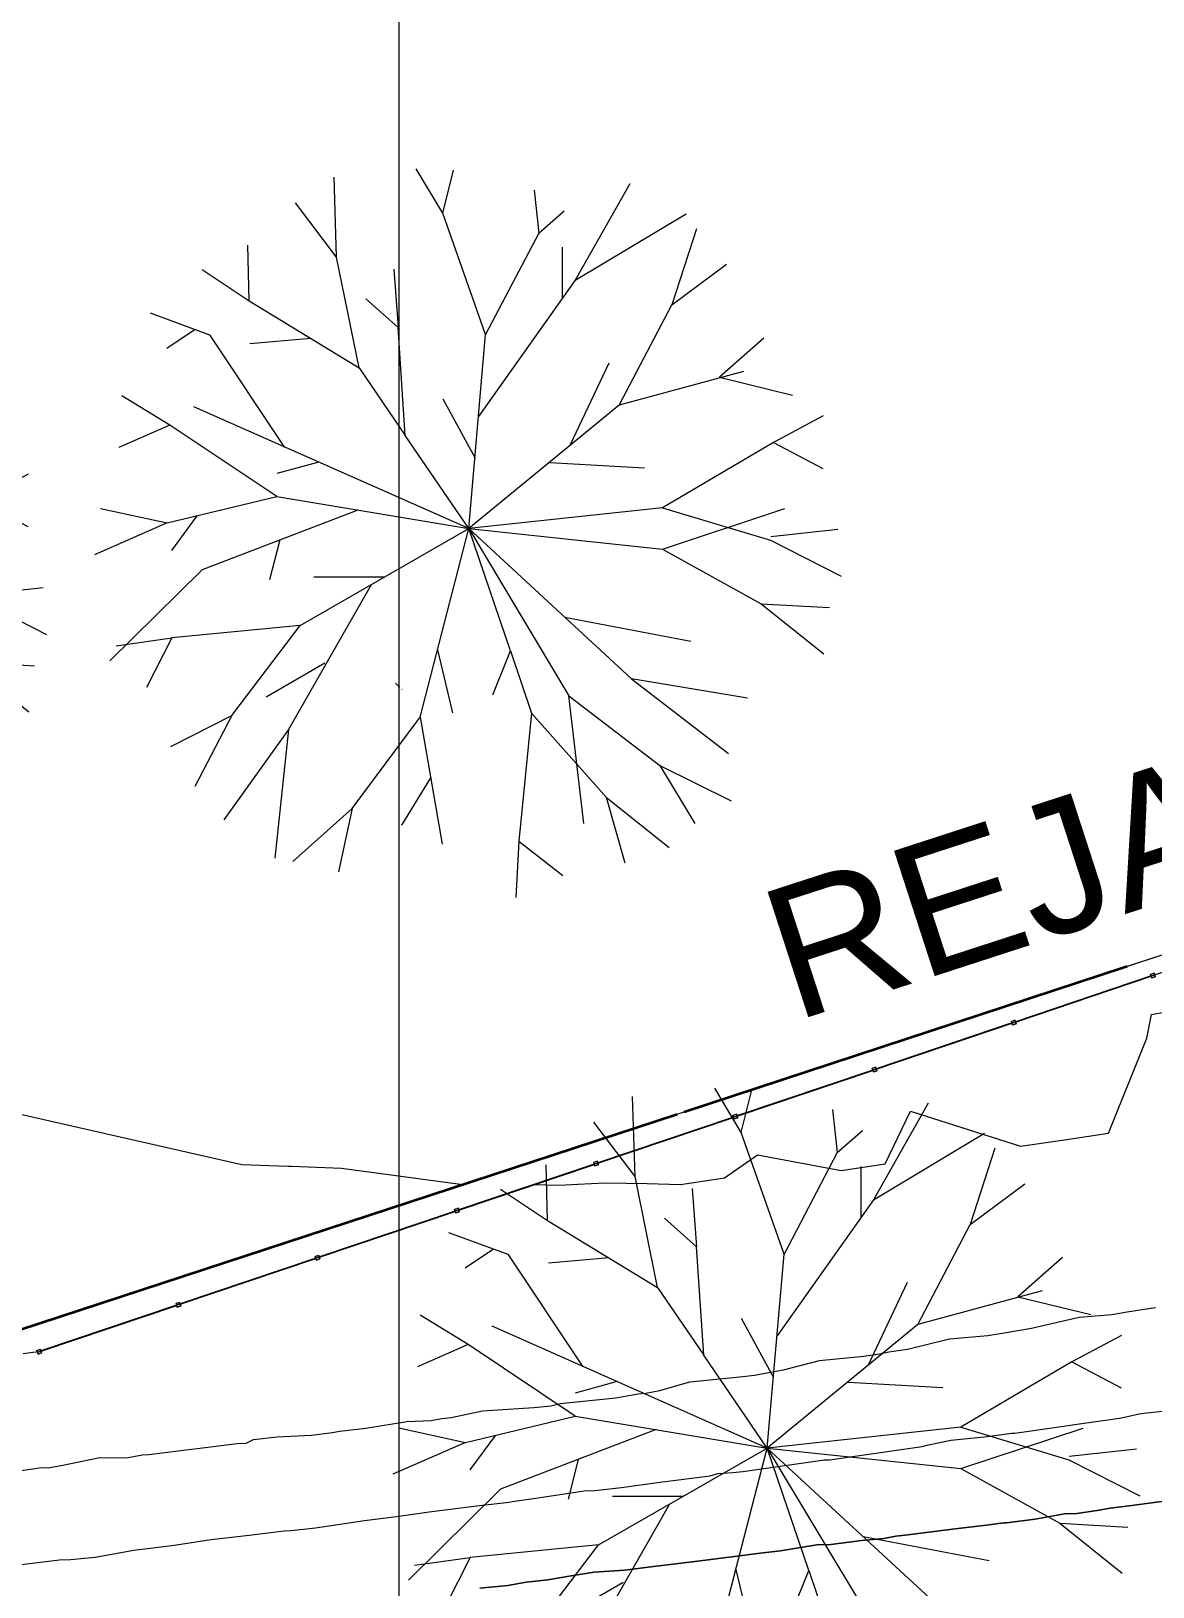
# Model space of a CAD drawing. Header units: metres. Extents: x -207 to 292, y -187 to 169.
# Drawn here: x 44.74 to 60.01, y -152.54 to -131.38 of the extents above; entities that cross this region are included whole.
import ezdxf

# ---------------------------------------------------------------- set-up
doc = ezdxf.new("R2010")
doc.units = ezdxf.units.M
doc.linetypes.add('IMPORT-IMPORT-LÍMITE2 _2_', pattern=[36.83, 6.35, -2.54, 0, -2.54, 25.4, 0, 0, 0])
for name, color, linetype, lineweight in [('A-GLAZ-CWMG', 7, 'Continuous', 9), ('ACHURADO', 7, 'Continuous', 9), ('arboles y arbustos', 7, 'Continuous', 9), ('C-TOPO', 7, 'Continuous', 9), ('C-TOPO-MAJR', 7, 'Continuous', 35), ('grilla', 7, 'Continuous', 9), ('linea propiedad', 7, 'IMPORT-IMPORT-LÍMITE2 _2_', 35)]:
    doc.layers.add(name, color=color, linetype=linetype, lineweight=lineweight)
doc.layers.add('PR10-ARQ-PL-001-Emplazamiento-C-1_dwg', color=7, linetype='Continuous', lineweight=9, true_color=0x767676)
doc.layers.add('TEXTO', color=5, linetype='Continuous', lineweight=9, true_color=0x0000ff)
doc.styles.add('Arial', font='arial.ttf', dxfattribs={"height": 1.792988})

# ---------------------------------------------------------------- blocks, each defined once
blk = doc.blocks.new('PR10-ARQ-PL-001-Emplazamiento-C-1_dwg_Quad Corner Mullion - 50x50 mm-517354-PLANTA EMPLAZAMIENTO-674654-PLANTA EMPLAZAMIENTO ACTUALIZADO')
at = {"layer": 'A-GLAZ-CWMG', "flags": 128}
blk.add_lwpolyline([(0.025, 0.025), (0.025, -0.025), (-0.025, -0.025), (-0.025, 0.025)], close=True, dxfattribs=at)
blk = doc.blocks.new('PR10-ARQ-PL-001-Emplazamiento-C-1_dwg_Circular Mullion - 5mm-517344-PLANTA EMPLAZAMIENTO-674655-PLANTA EMPLAZAMIENTO ACTUALIZADO')
at = {"layer": 'A-GLAZ-CWMG', "flags": 128}
for points in [[(-84.442, 139.656), (-83.711, 141.464), (-83.713, 141.465), (-83.716, 141.466), (-84.446, 139.658), (-84.444, 139.657)], [(-84.444, 139.657), (-83.713, 141.465)]]:
    blk.add_lwpolyline(points, close=True, dxfattribs=at)
blk = doc.blocks.new('PR10-ARQ-PL-001-Emplazamiento-C-1_dwg_Rectangular Mullion - 50 x 50 mm-517346-PLANTA EMPLAZAMIENTO-674657-PLANTA EMPLAZAMIENTO ACTUALIZADO')
at = {"layer": 'A-GLAZ-CWMG', "flags": 128}
blk.add_lwpolyline([(0.025, 0.025), (-0.025, 0.025), (-0.025, -0.025), (0.025, -0.025)], close=True, dxfattribs=at)
blk = doc.blocks.new('PR10-ARQ-PL-001-Emplazamiento-C-1_dwg_Rectangular Mullion - 50 x 50 mm-517357-PLANTA EMPLAZAMIENTO-674659-PLANTA EMPLAZAMIENTO ACTUALIZADO')
at = {"layer": 'A-GLAZ-CWMG', "flags": 128}
blk.add_lwpolyline([(0.025, 0.025), (0.025, -0.025), (-0.025, -0.025), (-0.025, 0.025)], close=True, dxfattribs=at)
blk = doc.blocks.new('PR10-ARQ-PL-001-Emplazamiento-C-1_dwg_Quad Corner Mullion - 50x50 mm-517356-PLANTA EMPLAZAMIENTO-674660-PLANTA EMPLAZAMIENTO ACTUALIZADO')
at = {"layer": 'A-GLAZ-CWMG', "flags": 128}
blk.add_lwpolyline([(0.025, 0.025), (-0.025, 0.025), (-0.025, -0.025), (0.025, -0.025)], close=True, dxfattribs=at)
blk = doc.blocks.new('PR10-ARQ-PL-001-Emplazamiento-C-1_dwg_PR10-ARQ-PL-001-Emplazamiento-WIP-A_dwg_arbolito2-671575-PLANTA EMPLAZAMIENTO-674710-PLANTA EMPLAZAMIENTO ACTUALIZADO')
at = {"layer": 'arboles y arbustos'}
for p, q in [((79, 3660), (-283, 4264)), ((-1368, 3061), (-1929, 3801)), ((3531, 3446), (3194, 2410)), ((1704, 3199), (1704, 2495)), ((1878, 2746), (565, 895)), ((-3295, 2076), (-3678, 1817)), ((-2547, 1888), (-1721, 1960)), ((2336, 1620), (1807, 496)), ((76, 1135), (516, 326)), ((-3637, 777), (-4331, 473)), ((-1609, 271), (-2183, 115)), ((2821, 188), (1534, 261)), ((3068, -911), (4732, -361)), ((-3676, -555), (-4665, -988)), ((-3269, -458), (-3616, -929)), ((-2140, -787), (-2280, -1329)), ((5457, -647), (4542, -746)), ((-716, -1292), (-1676, -1292)), ((4413, -1655), (5341, -1707)), ((1739, -1838), (3454, -2164)), ((-4369, -2226), (-3610, -2120)), ((6, -2283), (211, -3139)), ((-2328, -2920), (-1527, -2458)), ((-2796, -3175), (-3300, -4141)), ((-2023, -3367), (-2208, -5117)), ((3034, -3854), (4001, -4335)), ((-482, -4668), (-87, -4026)), ((-1156, -4443), (-1342, -5303)), ((1114, -4886), (1071, -5652))]:
    blk.add_line(p, q, dxfattribs=at)
at = {"layer": 'arboles y arbustos', "flags": 128}
for points in [[(1385, 3388), (661, 2007), (79, 3660), (221, 4243)], [(-2560, 2465), (-1063, 1554), (-1368, 3061), (-1401, 4150)], [(2623, 4059), (1878, 2746), (3390, 3652)], [(1322, 3974), (1385, 3388), (1728, 3690)], [(-3197, 2891), (-2560, 2465), (-2576, 3223)], [(4172, 1505), (2480, 1049), (3194, 2410), (3940, 2964)], [(-589, 2897), (-531, 2106), (-968, 2495)], [(-3908, 2302), (-3099, 2004), (-2078, 473)], [(-1063, 1554), (-433, 633), (-531, 2106)], [(2480, 1049), (433, -633), (661, 2007)], [(4449, 1960), (3842, 1426), (4838, 1183)], [(-4583, -358), (-3676, -555), (-2181, -197), (-3637, 777), (-4292, 1176)], [(-2181, -197), (433, -633), (-3312, 1026)], [(5254, 901), (4577, 540), (5249, 185)], [(-1866, -1951), (433, -633), (-433, 633)], [(4577, 540), (3067, -348), (433, -633), (2646, -2675)], [(-1080, -381), (-3199, -1193), (-4453, -2432)], [(3067, -348), (4539, -791), (5502, -1281)], [(-230, -3198), (433, -633), (1795, -2906)], [(997, -2297), (433, -633), (3068, -911), (4413, -1655), (5264, -2335)], [(-898, -1396), (-2023, -3367), (-2901, -4596)], [(-3623, -3597), (-2796, -3175), (-1866, -1951), (-3610, -2120), (-3954, -2795)], [(757, -2895), (997, -2297), (1284, -3142)], [(4224, -2938), (2646, -2675), (3965, -3695)], [(1996, -4647), (1795, -2906), (3034, -3854), (3507, -4643)], [(2305, -4291), (1284, -3142), (1114, -4886), (1710, -5354)], [(-1963, -5161), (-1156, -4443), (-230, -3198), (68, -4925)], [(2561, -5184), (2305, -4291), (3157, -4971)]]:
    blk.add_lwpolyline(points, dxfattribs=at)
blk = doc.blocks.new('PR10-ARQ-PL-001-Emplazamiento-C-1_dwg-674643-PLANTA EMPLAZAMIENTO ACTUALIZADO')
at = {"layer": 'ACHURADO'}
h = blk.add_hatch(dxfattribs=at)
h.set_pattern_fill('FP_1', color=256, style=0, pattern_type=2)
h.set_pattern_definition([(90, (-655750.258, -5498481.082), (-3.592, 3.592), [0.9525, -6.232]), (45, (-655750.258, -5498481.082), (-3.5921024484, 3.5921024484), [0.9525, -4.127]), (135, (-655750.258, -5498481.082), (-3.5921024484, -3.5921024484), [0.9525, -4.127])])
h.paths.add_polyline_path([(15.217, -149.909), (15.143, -149.871), (15.106, -149.875)])
h.paths.add_polyline_path([(-0.749, -148.458), (-0.823, -148.421), (-0.86, -148.425)])
h.paths.add_polyline_path([(26.48, -147.805), (26.595, -147.76), (26.556, -147.729)])
h.paths.add_polyline_path([(14.502, -147.706), (14.54, -147.696), (14.519, -147.691)])
h.paths.add_polyline_path([(34.218, -147.403), (34.144, -147.365), (34.107, -147.369)])
h.paths.add_polyline_path([(26.003, -147.167), (27.498, -146.809), (26.499, -146.141), (25.731, -146.395), (25.768, -146.406), (25.729, -147.107)])
h.paths.add_polyline_path([(27.605, -146.134), (27.915, -146.382), (28.07, -146.34)])
h.paths.add_polyline_path([(26.498, -144.578), (26.629, -145.702), (27.59, -146.122), (26.579, -144.608)])
h.paths.add_polyline_path([(20.043, -143.819), (19.213, -143.313), (19.209, -143.146), (18.022, -142.948), (19.238, -143.89)])
h.paths.add_polyline_path([(22.205, -146.411), (23.294, -145.517), (24.617, -145.592), (24.458, -144.674), (25.787, -144.316), (26.498, -144.578), (26.459, -144.242), (25.098, -141.969), (23.948, -142.628), (23.033, -142.628), (23.158, -142.39), (23.105, -141.901), (21.466, -142.529), (20.172, -143.807), (20.043, -143.819), (20.709, -144.224), (21.339, -145.145), (21.316, -144.793), (21.797, -144.548), (22.288, -145.452)])
h.paths.add_polyline_path([(33.503, -145.2), (33.541, -145.19), (33.52, -145.185)])
h.paths.add_polyline_path([(25.949, -144.479), (25.932, -144.43), (25.898, -144.421)])
h.paths.add_polyline_path([(23.37, -143.428), (23.567, -143.082), (23.65, -143.033)])
h.paths.add_polyline_path([(23.09, -143.822), (23.37, -143.428), (23.171, -143.775)])
h.paths.add_polyline_path([(21.241, -143.672), (21.004, -143.461), (21.224, -143.44)])
h.paths.add_polyline_path([(43.366, -143.344), (43.292, -143.307), (43.255, -143.311)])
h.paths.add_polyline_path([(42.947, -143.218), (54.691, -138.269), (54.222, -138.128), (44.657, -142.446)])
h.paths.add_polyline_path([(39.26, -143.186), (42.032, -142.82), (41.748, -140.663), (39.876, -138.936), (41.238, -141.209), (41.37, -142.349), (40.345, -142.294)])
h.paths.add_polyline_path([(39.26, -143.186), (39.876, -138.936), (39.213, -141.501), (39.06, -141.707), (39.341, -142.242), (39.336, -142.294)])
h.paths.add_polyline_path([(39.26, -143.186), (38.827, -138.761), (36.423, -141.592), (37.673, -142.294)])
h.paths.add_polyline_path([(42.785, -143.169), (54.802, -138.303), (54.729, -138.265), (44.657, -142.401)])
h.paths.add_polyline_path([(38.276, -140.172), (38.234, -139.595), (38.605, -139.595)])
h.paths.add_polyline_path([(38.394, -141.92), (37.785, -141.03), (38.276, -140.172)])
h.paths.add_polyline_path([(19.915, -141.065), (19.841, -141.028), (19.804, -141.032)])
h.paths.add_polyline_path([(11.337, -140.988), (115.539, -106.72), (115.07, -106.579), (16.674, -139.218)])
h.paths.add_polyline_path([(11.7, -140.829), (115.65, -106.754), (115.577, -106.716), (16.674, -139.195)])
h.paths.add_polyline_path([(11.7, -140.829), (115.539, -106.72), (115.07, -106.579), (16.674, -139.181)])
h.paths.add_polyline_path([(37.577, -140.254), (37.606, -140.217), (37.609, -140.236)])
h.paths.add_polyline_path([(2.231, -139.793), (2.268, -139.783), (2.248, -139.778)])
h.paths.add_polyline_path([(43.982, -139.094), (43.909, -139.057), (43.871, -139.061)])
h.paths.add_polyline_path([(19.2, -138.863), (19.238, -138.853), (19.217, -138.848)])
h.paths.add_polyline_path([(43.268, -136.892), (43.305, -136.882), (43.285, -136.877)])
at = {"layer": 'C-TOPO', "flags": 128}
for points in [[(44.566, -149.053), (44.945, -148.929), (46.325, -148.476), (47.807, -147.99), (47.968, -147.937), (49.429, -147.458), (51.016, -146.937), (51.417, -146.805), (52.04, -146.601), (53.572, -146.098), (53.73, -146.046), (56.155, -145.25), (58.787, -144.387), (59.343, -144.204), (66.229, -141.945)], [(66.154, -142.151), (59.716, -144.324), (59.563, -144.376), (59.43, -144.421), (59.277, -144.473), (58.798, -144.634), (56.575, -145.385), (56.249, -145.495), (56.13, -145.535), (54.299, -146.153), (53.946, -146.272), (53.663, -146.368), (53.592, -146.392), (52.917, -146.62), (52.301, -146.828), (51.957, -146.944), (51.49, -147.102), (51.192, -147.202), (50.535, -147.424), (49.636, -147.728), (49.182, -147.881), (48.062, -148.259), (47.97, -148.29), (47.398, -148.483), (46.504, -148.785), (45.696, -149.058), (45.114, -149.255), (44.847, -149.345), (44.758, -149.357), (44.627, -149.375)]]:
    blk.add_lwpolyline(points, dxfattribs=at)
at = {"layer": 'C-TOPO-MAJR', "color": 1, "lineweight": 9, "true_color": 0xff0000, "flags": 128}
for points in [[(60.229, -151.368), (59.683, -151.443), (59.423, -151.475), (59.249, -151.505), (58.972, -151.545), (58.803, -151.549), (58.405, -151.622), (58.013, -151.673), (57.987, -151.674), (57.907, -151.681), (57.778, -151.7), (57.28, -151.759), (56.672, -151.837), (56.507, -151.855), (56.346, -151.886), (56.045, -151.915), (55.588, -151.973), (55.46, -151.969), (54.939, -152.052), (54.66, -152.085), (54.312, -152.13), (53.845, -152.19), (53.514, -152.232), (53.207, -152.267), (52.888, -152.309), (52.813, -152.315), (52.403, -152.343), (52.117, -152.39), (51.771, -152.449), (51.474, -152.482), (51.228, -152.525), (50.846, -152.56)], [(44.405, -150.986), (44.762, -150.939), (44.872, -150.918), (44.967, -150.924), (45.146, -150.895), (45.674, -150.784), (46.034, -150.787), (46.249, -150.749), (46.339, -150.743), (47.543, -150.595), (47.663, -150.587), (47.762, -150.539), (48.088, -150.505), (48.552, -150.478), (48.837, -150.445), (48.933, -150.424), (49.292, -150.387), (49.849, -150.294), (50.181, -150.279), (50.324, -150.252), (50.456, -150.24), (50.883, -150.148), (51.581, -150.103), (51.81, -150.079), (51.936, -150.049), (52.698, -149.97), (53, -149.919), (53.105, -149.908), (53.293, -149.874), (53.703, -149.756), (54.385, -149.688), (54.585, -149.662), (54.803, -149.621), (54.98, -149.591), (55.47, -149.462), (56.072, -149.405), (56.284, -149.374), (56.411, -149.347), (56.667, -149.308), (57.238, -149.168), (57.76, -149.122), (57.983, -149.086), (58.354, -149.025), (59.005, -148.875), (59.447, -148.839), (59.682, -148.798), (60.042, -148.743)], [(44.565, -152.246), (45.123, -152.176), (45.274, -152.172), (45.608, -152.141), (46.134, -152.044), (46.653, -151.98), (46.685, -151.975), (47.186, -151.902), (47.704, -151.842), (48.183, -151.783), (48.278, -151.778), (48.608, -151.739), (49.273, -151.64), (49.712, -151.586), (50.157, -151.523), (50.842, -151.437), (51.242, -151.39), (51.283, -151.384), (51.608, -151.337), (52.265, -151.237), (52.412, -151.235), (52.772, -151.193), (53.296, -151.119), (53.981, -151.033), (54.085, -151.004), (54.288, -150.989), (54.425, -150.974), (55.535, -150.814), (55.605, -150.814), (56.643, -150.664), (56.867, -150.633), (56.934, -150.617), (57.257, -150.55), (57.753, -150.499), (58.081, -150.451), (58.129, -150.452), (59.167, -150.302), (59.391, -150.271), (59.581, -150.244), (59.82, -150.191), (59.925, -150.177), (60.4, -150.126)], [(51.58, -147.071), (51.924, -147.079), (52.178, -147.065), (52.552, -147.046), (53.124, -147.058), (53.574, -147.068), (54.174, -146.978), (54.625, -146.664), (55.763, -146.877), (56.363, -146.787), (56.709, -146.072), (58.205, -146.55), (58.805, -146.46), (59.404, -146.369), (59.922, -145.079), (59.989, -144.756), (60.193, -144.721)], [(13.956, -135.034), (14.187, -135.558), (15.036, -135.917), (15.944, -136.591), (16.78, -137.257), (18.002, -138.411), (19.513, -139.322), (20.708, -139.733), (23.083, -140.7), (24.586, -141.099), (26.088, -141.498), (26.63, -136.879), (32.462, -143.394), (33.514, -143.72), (34.566, -144.046), (35.792, -144.373), (40.9, -145.324), (42.126, -145.652), (43.43, -145.849), (47.605, -146.795), (48.232, -146.819), (48.282, -146.821), (48.96, -146.847), (50.612, -147.069)]]:
    blk.add_lwpolyline(points, dxfattribs=at)
at = {"layer": 'grilla'}
blk.add_line((49.742, 166.258), (49.742, -186.737), dxfattribs=at)
at = {"layer": 'linea propiedad', "flags": 128}
blk.add_lwpolyline([(-54.042, -143.793), (-38.598, -151.641), (-10.751, -156.968), (44.566, -149.053), (79.439, -137.61), (80.625, -135.045), (148.868, -121.367), (151.509, -116.902), (163.851, -37.257), (170.315, -18.175), (141.974, -4.208)], dxfattribs=at)
at = {"xscale": 0.001, "yscale": 0.001, "zscale": 0.001}
for p in [(50.263, -137.512), (39.443, -138.303), (54.325, -150.023)]:
    blk.add_blockref('PR10-ARQ-PL-001-Emplazamiento-C-1_dwg_PR10-ARQ-PL-001-Emplazamiento-WIP-A_dwg_arbolito2-671575-PLANTA EMPLAZAMIENTO-674710-PLANTA EMPLAZAMIENTO ACTUALIZADO', p, dxfattribs=at)
for name, p, rotation in [('PR10-ARQ-PL-001-Emplazamiento-C-1_dwg_Circular Mullion - 5mm-517344-PLANTA EMPLAZAMIENTO-674655-PLANTA EMPLAZAMIENTO ACTUALIZADO', (110.913, 10.818), 130.6569062196435), ('PR10-ARQ-PL-001-Emplazamiento-C-1_dwg_Circular Mullion - 5mm-517344-PLANTA EMPLAZAMIENTO-674655-PLANTA EMPLAZAMIENTO ACTUALIZADO', (110.913, 10.818), 130.6569062196435), ('PR10-ARQ-PL-001-Emplazamiento-C-1_dwg_Circular Mullion - 5mm-517344-PLANTA EMPLAZAMIENTO-674655-PLANTA EMPLAZAMIENTO ACTUALIZADO', (110.913, 10.818), 130.6569062196435), ('PR10-ARQ-PL-001-Emplazamiento-C-1_dwg_Circular Mullion - 5mm-517344-PLANTA EMPLAZAMIENTO-674655-PLANTA EMPLAZAMIENTO ACTUALIZADO', (109.018, 10.178), 130.6569062196435), ('PR10-ARQ-PL-001-Emplazamiento-C-1_dwg_Circular Mullion - 5mm-517344-PLANTA EMPLAZAMIENTO-674655-PLANTA EMPLAZAMIENTO ACTUALIZADO', (109.018, 10.178), 130.6569062196435), ('PR10-ARQ-PL-001-Emplazamiento-C-1_dwg_Circular Mullion - 5mm-517344-PLANTA EMPLAZAMIENTO-674655-PLANTA EMPLAZAMIENTO ACTUALIZADO', (109.018, 10.178), 130.6569062196435), ('PR10-ARQ-PL-001-Emplazamiento-C-1_dwg_Circular Mullion - 5mm-517344-PLANTA EMPLAZAMIENTO-674655-PLANTA EMPLAZAMIENTO ACTUALIZADO', (107.123, 9.538), 130.6569062196435), ('PR10-ARQ-PL-001-Emplazamiento-C-1_dwg_Circular Mullion - 5mm-517344-PLANTA EMPLAZAMIENTO-674655-PLANTA EMPLAZAMIENTO ACTUALIZADO', (107.123, 9.538), 130.6569062196435), ('PR10-ARQ-PL-001-Emplazamiento-C-1_dwg_Circular Mullion - 5mm-517344-PLANTA EMPLAZAMIENTO-674655-PLANTA EMPLAZAMIENTO ACTUALIZADO', (107.123, 9.538), 130.6569062196435), ('PR10-ARQ-PL-001-Emplazamiento-C-1_dwg_Circular Mullion - 5mm-517344-PLANTA EMPLAZAMIENTO-674655-PLANTA EMPLAZAMIENTO ACTUALIZADO', (105.228, 8.898), 130.6569062196435), ('PR10-ARQ-PL-001-Emplazamiento-C-1_dwg_Circular Mullion - 5mm-517344-PLANTA EMPLAZAMIENTO-674655-PLANTA EMPLAZAMIENTO ACTUALIZADO', (105.228, 8.898), 130.6569062196435), ('PR10-ARQ-PL-001-Emplazamiento-C-1_dwg_Circular Mullion - 5mm-517344-PLANTA EMPLAZAMIENTO-674655-PLANTA EMPLAZAMIENTO ACTUALIZADO', (105.228, 8.898), 130.6569062196436), ('PR10-ARQ-PL-001-Emplazamiento-C-1_dwg_Circular Mullion - 5mm-517344-PLANTA EMPLAZAMIENTO-674655-PLANTA EMPLAZAMIENTO ACTUALIZADO', (103.333, 8.258), 130.656906219644), ('PR10-ARQ-PL-001-Emplazamiento-C-1_dwg_Circular Mullion - 5mm-517344-PLANTA EMPLAZAMIENTO-674655-PLANTA EMPLAZAMIENTO ACTUALIZADO', (103.333, 8.258), 130.656906219644), ('PR10-ARQ-PL-001-Emplazamiento-C-1_dwg_Circular Mullion - 5mm-517344-PLANTA EMPLAZAMIENTO-674655-PLANTA EMPLAZAMIENTO ACTUALIZADO', (103.333, 8.258), 130.6569062196439), ('PR10-ARQ-PL-001-Emplazamiento-C-1_dwg_Circular Mullion - 5mm-517344-PLANTA EMPLAZAMIENTO-674655-PLANTA EMPLAZAMIENTO ACTUALIZADO', (101.438, 7.619), 130.6569062196435), ('PR10-ARQ-PL-001-Emplazamiento-C-1_dwg_Circular Mullion - 5mm-517344-PLANTA EMPLAZAMIENTO-674655-PLANTA EMPLAZAMIENTO ACTUALIZADO', (101.438, 7.619), 130.6569062196435), ('PR10-ARQ-PL-001-Emplazamiento-C-1_dwg_Circular Mullion - 5mm-517344-PLANTA EMPLAZAMIENTO-674655-PLANTA EMPLAZAMIENTO ACTUALIZADO', (101.438, 7.619), 130.6569062196435), ('PR10-ARQ-PL-001-Emplazamiento-C-1_dwg_Circular Mullion - 5mm-517344-PLANTA EMPLAZAMIENTO-674655-PLANTA EMPLAZAMIENTO ACTUALIZADO', (99.543, 6.979), 130.6569062196435), ('PR10-ARQ-PL-001-Emplazamiento-C-1_dwg_Circular Mullion - 5mm-517344-PLANTA EMPLAZAMIENTO-674655-PLANTA EMPLAZAMIENTO ACTUALIZADO', (99.543, 6.979), 130.6569062196435), ('PR10-ARQ-PL-001-Emplazamiento-C-1_dwg_Circular Mullion - 5mm-517344-PLANTA EMPLAZAMIENTO-674655-PLANTA EMPLAZAMIENTO ACTUALIZADO', (99.543, 6.979), 130.6569062196435), ('PR10-ARQ-PL-001-Emplazamiento-C-1_dwg_Circular Mullion - 5mm-517344-PLANTA EMPLAZAMIENTO-674655-PLANTA EMPLAZAMIENTO ACTUALIZADO', (97.648, 6.339), 130.6569062196437), ('PR10-ARQ-PL-001-Emplazamiento-C-1_dwg_Circular Mullion - 5mm-517344-PLANTA EMPLAZAMIENTO-674655-PLANTA EMPLAZAMIENTO ACTUALIZADO', (97.648, 6.339), 130.6569062196437), ('PR10-ARQ-PL-001-Emplazamiento-C-1_dwg_Circular Mullion - 5mm-517344-PLANTA EMPLAZAMIENTO-674655-PLANTA EMPLAZAMIENTO ACTUALIZADO', (97.648, 6.339), 130.6569062196437), ('PR10-ARQ-PL-001-Emplazamiento-C-1_dwg_Quad Corner Mullion - 50x50 mm-517354-PLANTA EMPLAZAMIENTO-674654-PLANTA EMPLAZAMIENTO ACTUALIZADO', (44.847, -149.345), 198.6569062196436), ('PR10-ARQ-PL-001-Emplazamiento-C-1_dwg_Quad Corner Mullion - 50x50 mm-517356-PLANTA EMPLAZAMIENTO-674660-PLANTA EMPLAZAMIENTO ACTUALIZADO', (44.847, -149.345), 198.6569062196436)]:
    blk.add_blockref(name, p, dxfattribs=dict(rotation=rotation))
at = {"extrusion": (0, 0, -1), "rotation": 161.3430937803564}
for name, p in [('PR10-ARQ-PL-001-Emplazamiento-C-1_dwg_Rectangular Mullion - 50 x 50 mm-517346-PLANTA EMPLAZAMIENTO-674657-PLANTA EMPLAZAMIENTO ACTUALIZADO', (-60.007, -144.226)), ('PR10-ARQ-PL-001-Emplazamiento-C-1_dwg_Rectangular Mullion - 50 x 50 mm-517357-PLANTA EMPLAZAMIENTO-674659-PLANTA EMPLAZAMIENTO ACTUALIZADO', (-60.007, -144.226)), ('PR10-ARQ-PL-001-Emplazamiento-C-1_dwg_Rectangular Mullion - 50 x 50 mm-517346-PLANTA EMPLAZAMIENTO-674657-PLANTA EMPLAZAMIENTO ACTUALIZADO', (-58.112, -144.866)), ('PR10-ARQ-PL-001-Emplazamiento-C-1_dwg_Rectangular Mullion - 50 x 50 mm-517357-PLANTA EMPLAZAMIENTO-674659-PLANTA EMPLAZAMIENTO ACTUALIZADO', (-58.112, -144.866)), ('PR10-ARQ-PL-001-Emplazamiento-C-1_dwg_Rectangular Mullion - 50 x 50 mm-517346-PLANTA EMPLAZAMIENTO-674657-PLANTA EMPLAZAMIENTO ACTUALIZADO', (-56.217, -145.506)), ('PR10-ARQ-PL-001-Emplazamiento-C-1_dwg_Rectangular Mullion - 50 x 50 mm-517357-PLANTA EMPLAZAMIENTO-674659-PLANTA EMPLAZAMIENTO ACTUALIZADO', (-56.217, -145.506)), ('PR10-ARQ-PL-001-Emplazamiento-C-1_dwg_Rectangular Mullion - 50 x 50 mm-517346-PLANTA EMPLAZAMIENTO-674657-PLANTA EMPLAZAMIENTO ACTUALIZADO', (-54.322, -146.146)), ('PR10-ARQ-PL-001-Emplazamiento-C-1_dwg_Rectangular Mullion - 50 x 50 mm-517357-PLANTA EMPLAZAMIENTO-674659-PLANTA EMPLAZAMIENTO ACTUALIZADO', (-54.322, -146.146)), ('PR10-ARQ-PL-001-Emplazamiento-C-1_dwg_Rectangular Mullion - 50 x 50 mm-517346-PLANTA EMPLAZAMIENTO-674657-PLANTA EMPLAZAMIENTO ACTUALIZADO', (-52.427, -146.785)), ('PR10-ARQ-PL-001-Emplazamiento-C-1_dwg_Rectangular Mullion - 50 x 50 mm-517357-PLANTA EMPLAZAMIENTO-674659-PLANTA EMPLAZAMIENTO ACTUALIZADO', (-52.427, -146.785)), ('PR10-ARQ-PL-001-Emplazamiento-C-1_dwg_Rectangular Mullion - 50 x 50 mm-517346-PLANTA EMPLAZAMIENTO-674657-PLANTA EMPLAZAMIENTO ACTUALIZADO', (-50.532, -147.425)), ('PR10-ARQ-PL-001-Emplazamiento-C-1_dwg_Rectangular Mullion - 50 x 50 mm-517357-PLANTA EMPLAZAMIENTO-674659-PLANTA EMPLAZAMIENTO ACTUALIZADO', (-50.532, -147.425)), ('PR10-ARQ-PL-001-Emplazamiento-C-1_dwg_Rectangular Mullion - 50 x 50 mm-517346-PLANTA EMPLAZAMIENTO-674657-PLANTA EMPLAZAMIENTO ACTUALIZADO', (-48.637, -148.065)), ('PR10-ARQ-PL-001-Emplazamiento-C-1_dwg_Rectangular Mullion - 50 x 50 mm-517357-PLANTA EMPLAZAMIENTO-674659-PLANTA EMPLAZAMIENTO ACTUALIZADO', (-48.637, -148.065)), ('PR10-ARQ-PL-001-Emplazamiento-C-1_dwg_Rectangular Mullion - 50 x 50 mm-517346-PLANTA EMPLAZAMIENTO-674657-PLANTA EMPLAZAMIENTO ACTUALIZADO', (-46.742, -148.705)), ('PR10-ARQ-PL-001-Emplazamiento-C-1_dwg_Rectangular Mullion - 50 x 50 mm-517357-PLANTA EMPLAZAMIENTO-674659-PLANTA EMPLAZAMIENTO ACTUALIZADO', (-46.742, -148.705))]:
    blk.add_blockref(name, p, dxfattribs=at)
at = {"layer": 'TEXTO', "insert": (54.567, -143.151), "char_height": 1.79299, "width": 24.69657, "attachment_point": 1, "rotation": 17.9981, "line_spacing_factor": 0.941778, "style": 'Arial'}
blk.add_mtext('REJA LIMITE ZONA', dxfattribs=at)
blk = doc.blocks.new('Quad Corner Mullion - 50x50 mm-517354-PLANTA EMPLAZAMIENTO ACTUALIZADO')
at = {"layer": 'A-GLAZ-CWMG'}
for p, q in [((-0.025, -0.025), (-0.025, 0.025)), ((-0.025, 0.025), (0.025, 0.025)), ((0.025, 0.025), (0.025, -0.025)), ((0.025, -0.025), (-0.025, -0.025))]:
    blk.add_line(p, q, dxfattribs=at)
blk = doc.blocks.new('Circular Mullion - 5mm-517344-PLANTA EMPLAZAMIENTO ACTUALIZADO')
at = {"layer": 'A-GLAZ-CWMG'}
for p, q in [((-83.716, 141.466), (-84.446, 139.658)), ((-84.444, 139.657), (-83.713, 141.465)), ((-83.713, 141.465), (-84.444, 139.657)), ((-84.442, 139.656), (-83.711, 141.464)), ((-83.713, 141.465), (-83.716, 141.466)), ((-83.711, 141.464), (-83.713, 141.465)), ((-84.446, 139.658), (-84.444, 139.657)), ((-84.444, 139.657), (-84.442, 139.656))]:
    blk.add_line(p, q, dxfattribs=at)
blk = doc.blocks.new('Rectangular Mullion - 50 x 50 mm-517346-PLANTA EMPLAZAMIENTO ACTUALIZADO')
at = {"layer": 'A-GLAZ-CWMG'}
for p, q in [((0.025, 0.025), (-0.025, 0.025)), ((-0.025, 0.025), (-0.025, -0.025)), ((0.025, -0.025), (0.025, 0.025)), ((-0.025, -0.025), (0.025, -0.025))]:
    blk.add_line(p, q, dxfattribs=at)
blk = doc.blocks.new('Rectangular Mullion - 50 x 50 mm-517357-PLANTA EMPLAZAMIENTO ACTUALIZADO')
at = {"layer": 'A-GLAZ-CWMG'}
for p, q in [((-0.025, -0.025), (-0.025, 0.025)), ((-0.025, 0.025), (0.025, 0.025)), ((0.025, 0.025), (0.025, -0.025)), ((0.025, -0.025), (-0.025, -0.025))]:
    blk.add_line(p, q, dxfattribs=at)
blk = doc.blocks.new('Quad Corner Mullion - 50x50 mm-517356-PLANTA EMPLAZAMIENTO ACTUALIZADO')
at = {"layer": 'A-GLAZ-CWMG'}
for p, q in [((0.025, 0.025), (-0.025, 0.025)), ((-0.025, 0.025), (-0.025, -0.025)), ((0.025, -0.025), (0.025, 0.025)), ((-0.025, -0.025), (0.025, -0.025))]:
    blk.add_line(p, q, dxfattribs=at)

msp = doc.modelspace()

# ---------------------------------------------------------------- linework, layer by layer
at = {"layer": 'C-TOPO'}
for p, q in [((59.343, -144.204), (66.229, -141.945)), ((66.154, -142.151), (59.716, -144.324)), ((58.787, -144.387), (59.343, -144.204)), ((59.716, -144.324), (59.563, -144.376)), ((56.155, -145.25), (58.787, -144.387)), ((59.277, -144.473), (58.798, -144.634)), ((59.43, -144.421), (59.277, -144.473)), ((59.563, -144.376), (59.43, -144.421)), ((58.798, -144.634), (56.575, -145.385)), ((53.73, -146.046), (56.155, -145.25)), ((56.575, -145.385), (56.249, -145.495)), ((56.13, -145.535), (54.299, -146.153)), ((56.249, -145.495), (56.13, -145.535)), ((53.572, -146.098), (53.73, -146.046)), ((52.04, -146.601), (53.572, -146.098)), ((53.946, -146.272), (53.663, -146.368)), ((54.299, -146.153), (53.946, -146.272)), ((53.592, -146.392), (52.917, -146.62)), ((53.663, -146.368), (53.592, -146.392)), ((51.417, -146.805), (52.04, -146.601)), ((52.917, -146.62), (52.301, -146.828)), ((51.016, -146.937), (51.417, -146.805)), ((52.301, -146.828), (51.957, -146.944)), ((49.429, -147.458), (51.016, -146.937)), ((51.49, -147.102), (51.192, -147.202)), ((51.957, -146.944), (51.49, -147.102)), ((51.192, -147.202), (50.535, -147.424)), ((47.968, -147.937), (49.429, -147.458)), ((50.535, -147.424), (49.636, -147.728)), ((49.636, -147.728), (49.182, -147.881)), ((47.807, -147.99), (47.968, -147.937)), ((49.182, -147.881), (48.062, -148.259)), ((46.325, -148.476), (47.807, -147.99)), ((47.97, -148.29), (47.398, -148.483)), ((48.062, -148.259), (47.97, -148.29)), ((44.945, -148.929), (46.325, -148.476)), ((47.398, -148.483), (46.504, -148.785)), ((46.504, -148.785), (45.696, -149.058)), ((44.566, -149.053), (44.945, -148.929)), ((45.696, -149.058), (45.114, -149.255)), ((44.758, -149.357), (44.627, -149.375)), ((44.847, -149.345), (44.758, -149.357)), ((45.114, -149.255), (44.847, -149.345))]:
    msp.add_line(p, q, dxfattribs=at)
at = {"layer": 'C-TOPO-MAJR', "color": 1, "lineweight": 9, "true_color": 0xff0000, "flags": 128}
for points in [[(13.956, -135.034), (14.187, -135.558), (15.036, -135.917), (15.944, -136.591), (16.78, -137.257), (18.002, -138.411), (19.513, -139.322), (20.708, -139.733), (23.083, -140.7), (24.586, -141.099), (26.088, -141.498), (26.63, -136.879), (32.462, -143.394), (33.514, -143.72), (34.566, -144.046), (35.792, -144.373), (40.9, -145.324), (42.126, -145.652), (43.43, -145.849), (47.605, -146.795), (48.232, -146.819), (48.282, -146.821), (48.96, -146.847), (50.612, -147.069)], [(51.58, -147.071), (51.924, -147.079), (52.178, -147.065), (52.552, -147.046), (53.124, -147.058), (53.574, -147.068), (54.174, -146.978), (54.625, -146.664), (55.763, -146.877), (56.363, -146.787), (56.709, -146.072), (58.205, -146.55), (58.805, -146.46), (59.404, -146.369), (59.922, -145.079), (59.989, -144.756), (60.193, -144.721)], [(44.405, -150.986), (44.762, -150.939), (44.872, -150.918), (44.967, -150.924), (45.146, -150.895), (45.674, -150.784), (46.034, -150.787), (46.249, -150.749), (46.339, -150.743), (47.543, -150.595), (47.663, -150.587), (47.762, -150.539), (48.088, -150.505), (48.552, -150.478), (48.837, -150.445), (48.933, -150.424), (49.292, -150.387), (49.849, -150.294), (50.181, -150.279), (50.324, -150.252), (50.456, -150.24), (50.883, -150.148), (51.581, -150.103), (51.81, -150.079), (51.936, -150.049), (52.698, -149.97), (53, -149.919), (53.105, -149.908), (53.293, -149.874), (53.703, -149.756), (54.385, -149.688), (54.585, -149.662), (54.803, -149.621), (54.98, -149.591), (55.47, -149.462), (56.072, -149.405), (56.284, -149.374), (56.411, -149.347), (56.667, -149.308), (57.238, -149.168), (57.76, -149.122), (57.983, -149.086), (58.354, -149.025), (59.005, -148.875), (59.447, -148.839), (59.682, -148.798), (60.042, -148.743)], [(44.565, -152.246), (45.123, -152.176), (45.274, -152.172), (45.608, -152.141), (46.134, -152.044), (46.653, -151.98), (46.685, -151.975), (47.186, -151.902), (47.704, -151.842), (48.183, -151.783), (48.278, -151.778), (48.608, -151.739), (49.273, -151.64), (49.712, -151.586), (50.157, -151.523), (50.842, -151.437), (51.242, -151.39), (51.283, -151.384), (51.608, -151.337), (52.265, -151.237), (52.412, -151.235), (52.772, -151.193), (53.296, -151.119), (53.981, -151.033), (54.085, -151.004), (54.288, -150.989), (54.425, -150.974), (55.535, -150.814), (55.605, -150.814), (56.643, -150.664), (56.867, -150.633), (56.934, -150.617), (57.257, -150.55), (57.753, -150.499), (58.081, -150.451), (58.129, -150.452), (59.167, -150.302), (59.391, -150.271), (59.581, -150.244), (59.82, -150.191), (59.925, -150.177), (60.4, -150.126)], [(50.846, -152.56), (51.228, -152.525), (51.474, -152.482), (51.771, -152.449), (52.117, -152.39), (52.403, -152.343), (52.813, -152.315), (52.888, -152.309), (53.207, -152.267), (53.514, -152.232), (53.845, -152.19), (54.312, -152.13), (54.66, -152.085), (54.939, -152.052), (55.46, -151.969), (55.588, -151.973), (56.045, -151.915), (56.346, -151.886), (56.507, -151.855), (56.672, -151.837), (57.28, -151.759), (57.778, -151.7), (57.907, -151.681), (57.987, -151.674), (58.013, -151.673), (58.405, -151.622), (58.803, -151.549), (58.972, -151.545), (59.249, -151.505), (59.423, -151.475), (59.683, -151.443), (60.229, -151.368)]]:
    msp.add_lwpolyline(points, dxfattribs=at)

# ---------------------------------------------------------------- block references
at = {"layer": 'A-GLAZ-CWMG'}
for name, p, rotation in [('Circular Mullion - 5mm-517344-PLANTA EMPLAZAMIENTO ACTUALIZADO', (110.913, 10.818), 130.6569062196435), ('Circular Mullion - 5mm-517344-PLANTA EMPLAZAMIENTO ACTUALIZADO', (110.913, 10.818), 130.6569062196435), ('Circular Mullion - 5mm-517344-PLANTA EMPLAZAMIENTO ACTUALIZADO', (110.913, 10.818), 130.6569062196435), ('Circular Mullion - 5mm-517344-PLANTA EMPLAZAMIENTO ACTUALIZADO', (109.018, 10.178), 130.6569062196435), ('Circular Mullion - 5mm-517344-PLANTA EMPLAZAMIENTO ACTUALIZADO', (109.018, 10.178), 130.6569062196435), ('Circular Mullion - 5mm-517344-PLANTA EMPLAZAMIENTO ACTUALIZADO', (109.018, 10.178), 130.6569062196435), ('Circular Mullion - 5mm-517344-PLANTA EMPLAZAMIENTO ACTUALIZADO', (107.123, 9.538), 130.6569062196435), ('Circular Mullion - 5mm-517344-PLANTA EMPLAZAMIENTO ACTUALIZADO', (107.123, 9.538), 130.6569062196435), ('Circular Mullion - 5mm-517344-PLANTA EMPLAZAMIENTO ACTUALIZADO', (107.123, 9.538), 130.6569062196435), ('Circular Mullion - 5mm-517344-PLANTA EMPLAZAMIENTO ACTUALIZADO', (105.228, 8.898), 130.6569062196435), ('Circular Mullion - 5mm-517344-PLANTA EMPLAZAMIENTO ACTUALIZADO', (105.228, 8.898), 130.6569062196435), ('Circular Mullion - 5mm-517344-PLANTA EMPLAZAMIENTO ACTUALIZADO', (105.228, 8.898), 130.6569062196436), ('Circular Mullion - 5mm-517344-PLANTA EMPLAZAMIENTO ACTUALIZADO', (103.333, 8.258), 130.656906219644), ('Circular Mullion - 5mm-517344-PLANTA EMPLAZAMIENTO ACTUALIZADO', (103.333, 8.258), 130.656906219644), ('Circular Mullion - 5mm-517344-PLANTA EMPLAZAMIENTO ACTUALIZADO', (103.333, 8.258), 130.6569062196439), ('Circular Mullion - 5mm-517344-PLANTA EMPLAZAMIENTO ACTUALIZADO', (101.438, 7.619), 130.6569062196435), ('Circular Mullion - 5mm-517344-PLANTA EMPLAZAMIENTO ACTUALIZADO', (101.438, 7.619), 130.6569062196435), ('Circular Mullion - 5mm-517344-PLANTA EMPLAZAMIENTO ACTUALIZADO', (101.438, 7.619), 130.6569062196435), ('Circular Mullion - 5mm-517344-PLANTA EMPLAZAMIENTO ACTUALIZADO', (99.543, 6.979), 130.6569062196435), ('Circular Mullion - 5mm-517344-PLANTA EMPLAZAMIENTO ACTUALIZADO', (99.543, 6.979), 130.6569062196435), ('Circular Mullion - 5mm-517344-PLANTA EMPLAZAMIENTO ACTUALIZADO', (99.543, 6.979), 130.6569062196435), ('Circular Mullion - 5mm-517344-PLANTA EMPLAZAMIENTO ACTUALIZADO', (97.648, 6.339), 130.6569062196437), ('Circular Mullion - 5mm-517344-PLANTA EMPLAZAMIENTO ACTUALIZADO', (97.648, 6.339), 130.6569062196437), ('Circular Mullion - 5mm-517344-PLANTA EMPLAZAMIENTO ACTUALIZADO', (97.648, 6.339), 130.6569062196437), ('Quad Corner Mullion - 50x50 mm-517354-PLANTA EMPLAZAMIENTO ACTUALIZADO', (44.847, -149.345), 198.6569062196436), ('Quad Corner Mullion - 50x50 mm-517356-PLANTA EMPLAZAMIENTO ACTUALIZADO', (44.847, -149.345), 198.6569062196436)]:
    msp.add_blockref(name, p, dxfattribs=dict(at, rotation=rotation))
at = {"layer": 'A-GLAZ-CWMG', "extrusion": (0, 0, -1), "rotation": 161.3430937803564}
for name, p in [('Rectangular Mullion - 50 x 50 mm-517346-PLANTA EMPLAZAMIENTO ACTUALIZADO', (-60.007, -144.226)), ('Rectangular Mullion - 50 x 50 mm-517357-PLANTA EMPLAZAMIENTO ACTUALIZADO', (-60.007, -144.226)), ('Rectangular Mullion - 50 x 50 mm-517346-PLANTA EMPLAZAMIENTO ACTUALIZADO', (-58.112, -144.866)), ('Rectangular Mullion - 50 x 50 mm-517357-PLANTA EMPLAZAMIENTO ACTUALIZADO', (-58.112, -144.866)), ('Rectangular Mullion - 50 x 50 mm-517346-PLANTA EMPLAZAMIENTO ACTUALIZADO', (-56.217, -145.506)), ('Rectangular Mullion - 50 x 50 mm-517357-PLANTA EMPLAZAMIENTO ACTUALIZADO', (-56.217, -145.506)), ('Rectangular Mullion - 50 x 50 mm-517346-PLANTA EMPLAZAMIENTO ACTUALIZADO', (-54.322, -146.146)), ('Rectangular Mullion - 50 x 50 mm-517357-PLANTA EMPLAZAMIENTO ACTUALIZADO', (-54.322, -146.146)), ('Rectangular Mullion - 50 x 50 mm-517346-PLANTA EMPLAZAMIENTO ACTUALIZADO', (-52.427, -146.785)), ('Rectangular Mullion - 50 x 50 mm-517357-PLANTA EMPLAZAMIENTO ACTUALIZADO', (-52.427, -146.785)), ('Rectangular Mullion - 50 x 50 mm-517346-PLANTA EMPLAZAMIENTO ACTUALIZADO', (-50.532, -147.425)), ('Rectangular Mullion - 50 x 50 mm-517357-PLANTA EMPLAZAMIENTO ACTUALIZADO', (-50.532, -147.425)), ('Rectangular Mullion - 50 x 50 mm-517346-PLANTA EMPLAZAMIENTO ACTUALIZADO', (-48.637, -148.065)), ('Rectangular Mullion - 50 x 50 mm-517357-PLANTA EMPLAZAMIENTO ACTUALIZADO', (-48.637, -148.065)), ('Rectangular Mullion - 50 x 50 mm-517346-PLANTA EMPLAZAMIENTO ACTUALIZADO', (-46.742, -148.705)), ('Rectangular Mullion - 50 x 50 mm-517357-PLANTA EMPLAZAMIENTO ACTUALIZADO', (-46.742, -148.705))]:
    msp.add_blockref(name, p, dxfattribs=at)
at = {"layer": 'PR10-ARQ-PL-001-Emplazamiento-C-1_dwg', "color": 7}
msp.add_blockref('PR10-ARQ-PL-001-Emplazamiento-C-1_dwg-674643-PLANTA EMPLAZAMIENTO ACTUALIZADO', (0, 0), dxfattribs=at)

doc.saveas('drawing.dxf')
